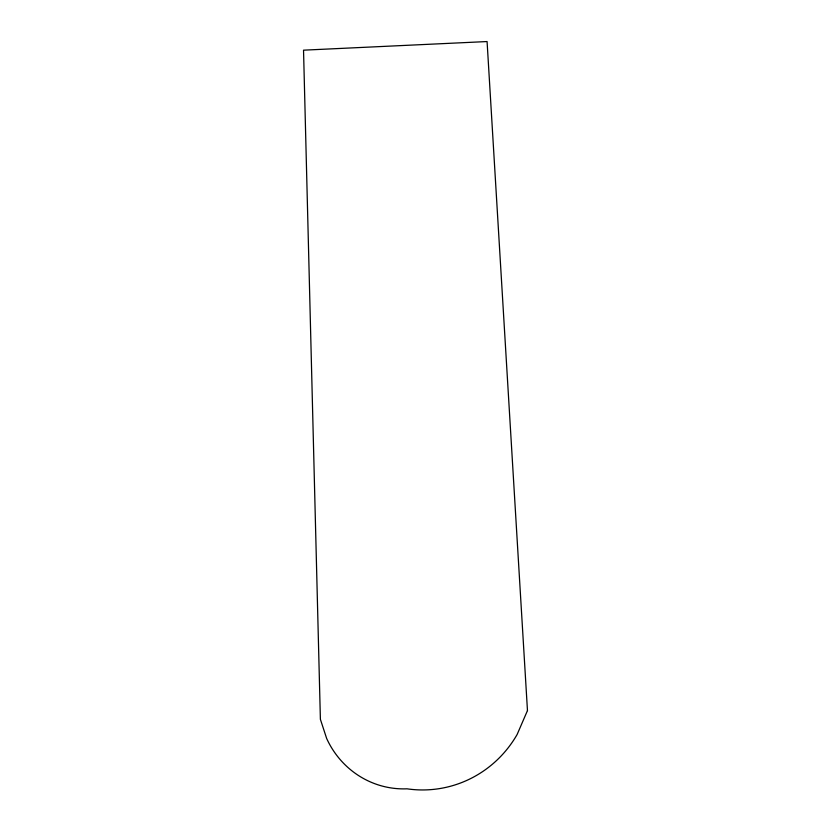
<?xml version="1.0" encoding="UTF-8"?>
<svg xmlns="http://www.w3.org/2000/svg" width="831" height="831" viewBox="0 0 831 831"><rect width="100%" height="100%" fill="white"/><g stroke="black" fill="none" stroke-linecap="round" stroke-linejoin="round"><path stroke-width="1.25" d="M527.467 710.578L517.131 734.49A113.099 110.045 87.3 0 1 407.013 788.816A87.785 85.042 -89.6 0 1 326.656 738.479L320.392 719.324L303.533 50.172L487.08 41.55L527.467 710.578"/></g></svg>
